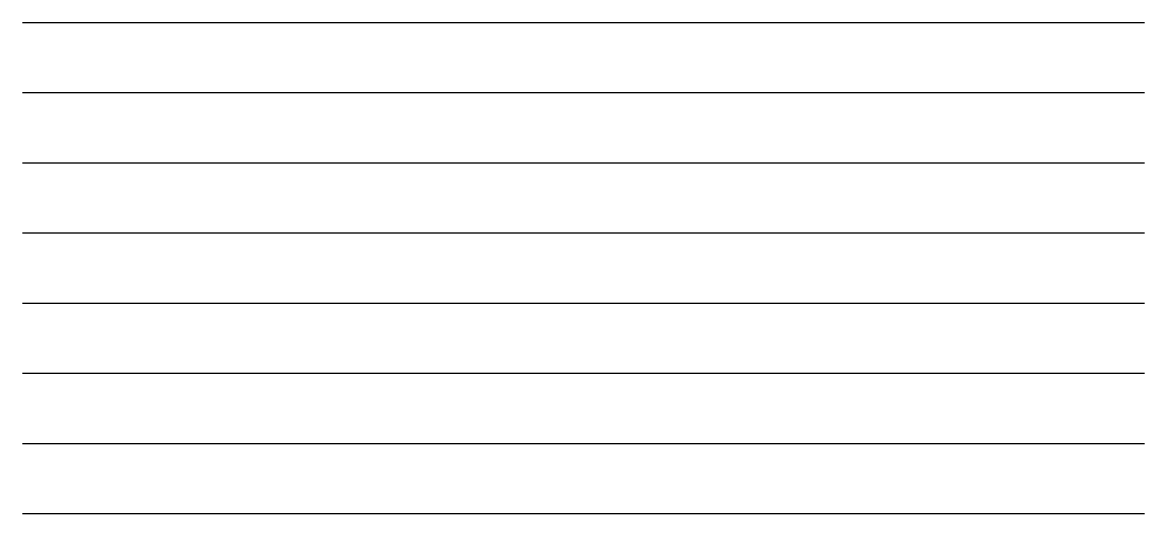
# Model space of a CAD drawing. Header units: millimetres. Extents: x 1833.06 to 1837.62, y 2294.79 to 2296.79.
import ezdxf

# ---------------------------------------------------------------- set-up
doc = ezdxf.new("R2010")
doc.units = ezdxf.units.MM

msp = doc.modelspace()

# ---------------------------------------------------------------- linework, layer by layer
for p, q in [((1833.0643, 2296.7879), (1837.6219, 2296.7879)), ((1833.0643, 2296.503), (1837.6219, 2296.503)), ((1833.0643, 2296.2182), (1837.6219, 2296.2182)), ((1833.0643, 2295.9333), (1837.6219, 2295.9333)), ((1833.0643, 2295.6485), (1837.6219, 2295.6485)), ((1833.0643, 2295.3636), (1837.6219, 2295.3636)), ((1833.0643, 2295.0788), (1837.6219, 2295.0788)), ((1833.0643, 2294.7939), (1837.6219, 2294.7939))]:
    msp.add_line(p, q)

doc.saveas('drawing.dxf')
